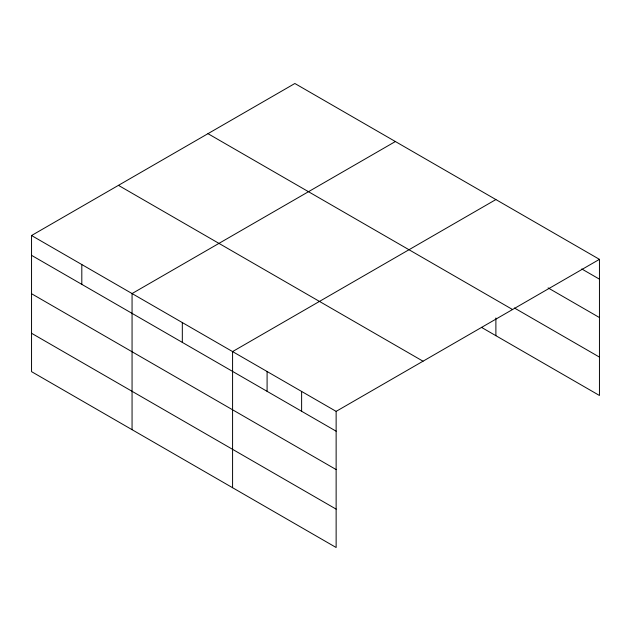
<?xml version="1.0" encoding="UTF-8"?>
<svg xmlns="http://www.w3.org/2000/svg" width="631" height="631" viewBox="0 0 631 631"><rect width="100%" height="100%" fill="white"/><g stroke="black" fill="none" stroke-linecap="round" stroke-linejoin="round"><path stroke-width="0.95" d="M336.134 469.574L336.134 411.373L31.55 235.521L31.55 371.651L336.134 547.503L336.134 469.574L31.55 293.723M481.414 327.331L599.45 395.479L599.45 259.349L294.866 83.497L31.55 235.521M395.377 141.533L132.06 293.557L132.06 429.679M495.887 199.562L232.579 351.585L232.579 487.708M336.134 411.373L599.45 259.349M581.766 268.964L599.45 279.17M548.094 287.902L599.45 317.551M514.415 307.999L599.45 357.099M207.97 133.669L512.553 309.521M118.447 185.356L423.03 361.208M31.55 255.342L336.134 431.194M31.55 333.271L336.134 509.122M495.887 317.977L495.887 335.692M301.618 391.441L301.618 411.262M267.094 371.517L267.094 391.338M182.32 322.567L182.32 342.388M81.809 264.539L81.809 284.36"/></g></svg>
